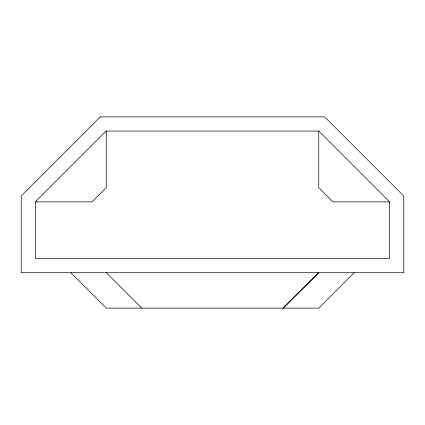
<?xml version="1.0" encoding="UTF-8"?>
<svg xmlns="http://www.w3.org/2000/svg" width="425" height="425" viewBox="0 0 425 425"><rect width="100%" height="100%" fill="white"/><g stroke="black" fill="none" stroke-linecap="round" stroke-linejoin="round"><path stroke-width="0.64" d="M35.418 201.875L106.25 131.043L318.75 131.043L389.582 201.875L389.582 258.543L35.418 258.543L35.418 201.875L92.082 201.875L106.25 187.707L106.25 131.043M283.332 308.125L318.75 272.707L282.896 308.125M354.168 272.707L318.75 308.125L106.25 308.125L70.832 272.707M389.582 201.875L332.918 201.875L318.75 187.707L318.75 131.043M106.25 272.707L141.668 308.125M100.38 116.875L21.25 196.005L21.25 272.707L403.75 272.707L403.75 196.005L324.62 116.875L100.38 116.875"/></g></svg>
